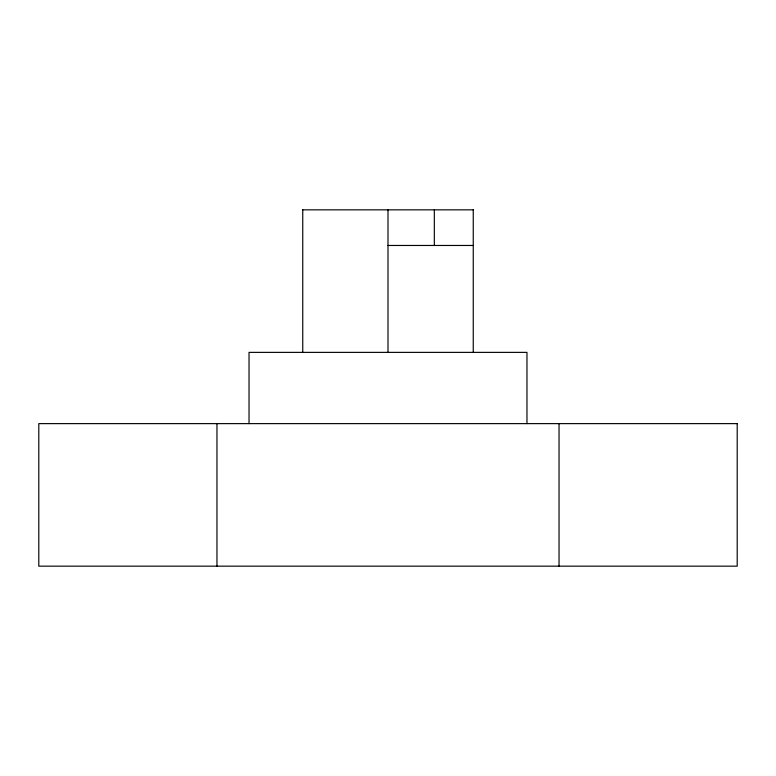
<?xml version="1.0" encoding="UTF-8"?>
<svg xmlns="http://www.w3.org/2000/svg" width="776" height="776" viewBox="0 0 776 776"><rect width="100%" height="100%" fill="white"/><g stroke="black" fill="none" stroke-linecap="round" stroke-linejoin="round"><path stroke-width="1.16" d="M302.514 209.84L473.486 209.84M388 245.468L473.253 245.468M559.04 423.628L559.04 566.16M526.972 423.628L526.972 352.372L249.028 352.372L249.028 423.628M473.253 209.84L473.253 352.372M434.327 209.84L434.327 245.468M388 209.84L388 352.372M302.747 209.84L302.747 352.372M216.96 423.628L216.96 566.16M737.2 423.628L38.8 423.628L38.8 566.16L737.2 566.16L737.2 423.628"/></g></svg>
